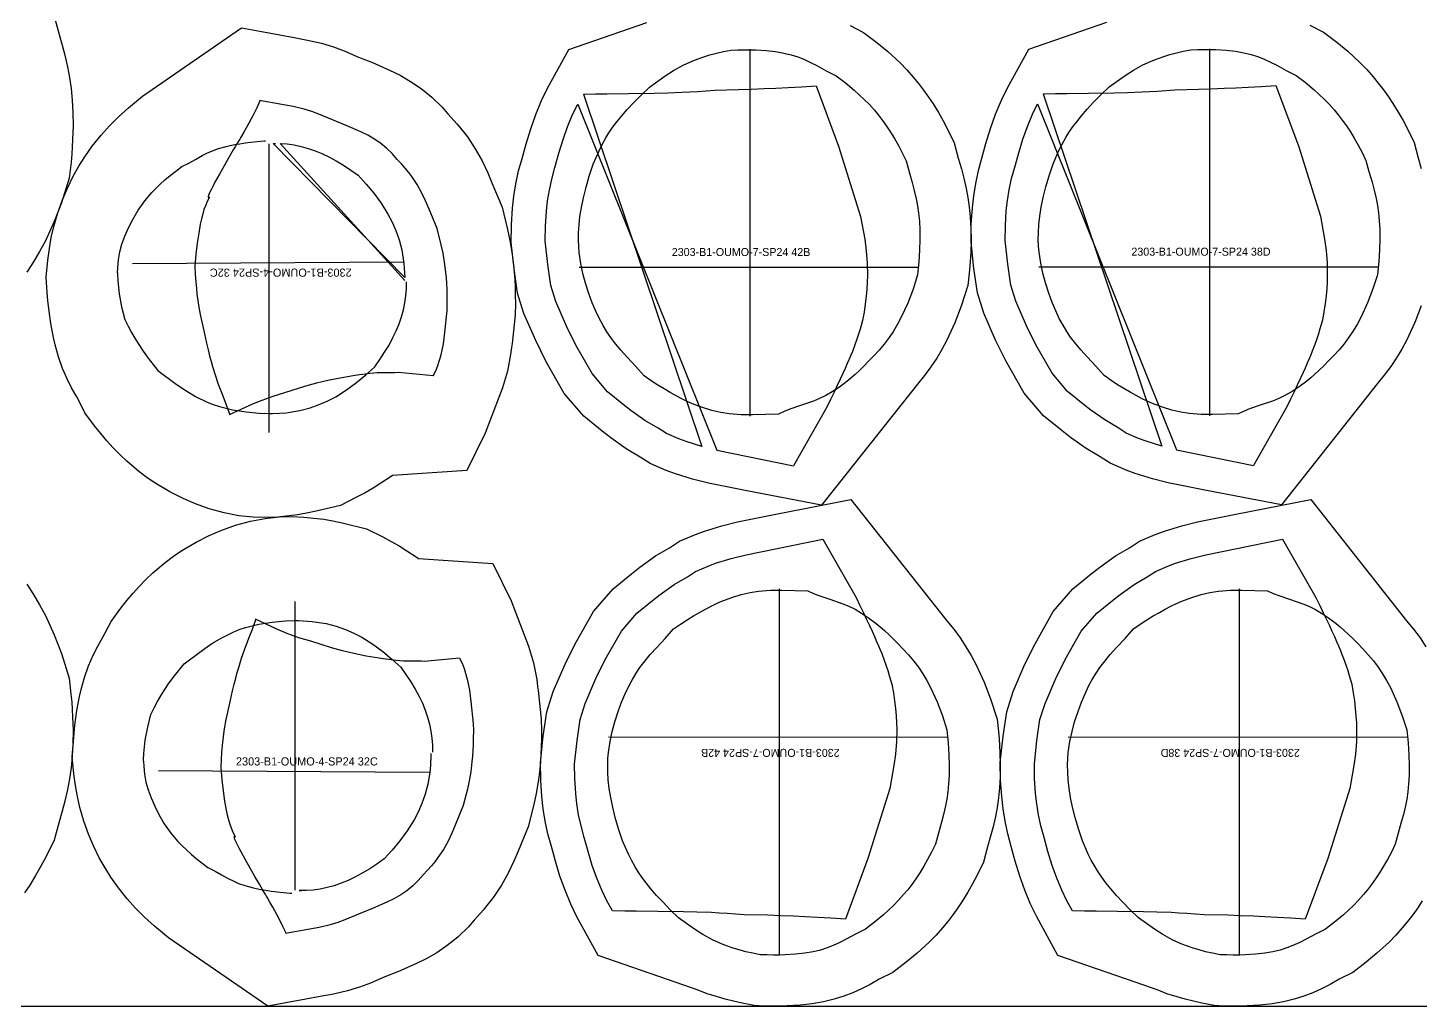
# Model space of a CAD drawing. Header units: centimetres. Extents: x 0 to 378, y 0 to 141.
# Drawn here: x 90.4 to 172.2, y 0 to 57.5 of the extents above; entities that cross this region are included whole.
import ezdxf
from ezdxf.enums import TextEntityAlignment as Align

# ---------------------------------------------------------------- set-up
doc = ezdxf.new("R2010")
doc.units = ezdxf.units.CM

msp = doc.modelspace()

# ---------------------------------------------------------------- linework, layer by layer
at = {"layer": 'T001L001'}
for points in [[(0, 0), (377.680214, 0), (377.680214, 136.999978), (0, 136.999978), (0, 0)], [(90.492579, 60.810139), (90.840559, 60.246259), (91.152979, 59.697619), (91.455239, 59.123579), (91.930219, 58.153299), (92.214699, 57.081419), (92.395039, 56.461659), (92.555059, 55.867299), (92.715079, 55.178959), (92.829379, 54.566819), (92.923359, 53.919119), (92.989399, 53.228239), (93.030039, 52.496719), (93.037659, 51.722019), (93.012259, 50.906679), (92.958919, 50.063399), (92.915739, 49.588419), (92.816679, 48.646079), (92.351859, 47.198279), (91.930219, 46.093379), (91.412059, 44.968159), (91.069159, 44.328079), (90.711019, 43.728639), (90.314779, 43.129199)], [(102.936038, 57.475119), (103.997758, 57.279539), (105.181398, 57.063639), (106.019598, 56.908699), (106.796838, 56.761379), (107.624878, 56.568339), (108.325918, 56.360059), (108.963458, 56.121299), (109.806738, 55.758079), (110.624618, 55.430419), (111.627918, 54.996079), (112.242598, 54.688739), (112.859818, 54.333139), (113.484658, 53.914039), (114.112038, 53.411119), (114.721638, 52.814219), (115.051838, 52.415439), (115.249958, 52.209699), (115.580158, 51.838859), (115.887498, 51.468019), (116.194838, 51.064159), (116.662198, 50.363119), (117.060978, 49.656999), (117.396258, 48.953419), (117.640098, 48.371759), (118.231918, 46.941739), (118.559578, 45.620939), (118.694198, 44.991019), (118.813578, 44.297599), (118.849138, 44.028359), (118.910098, 43.550839), (118.950738, 43.116499), (118.978678, 42.684699), (119.001538, 42.235119), (119.011698, 41.765219), (119.014238, 41.277539), (119.004078, 40.622219), (118.841518, 39.103299), (118.821198, 38.933119), (118.788178, 38.689279), (118.734838, 38.277799), (118.549418, 37.310059), (118.254778, 36.324539), (117.236238, 33.654999), (116.161818, 31.47568), (111.793018, 31.1785), (111.714278, 31.12008), (111.112298, 30.71876), (110.655098, 30.43682), (110.187738, 30.16504), (109.692438, 29.89834), (108.742478, 29.42336), (107.314998, 29.07284), (106.753658, 28.96362), (106.222798, 28.86202), (105.062018, 28.73502), (104.330498, 28.71216), (103.614218, 28.73248), (102.781098, 28.8163), (101.914958, 28.97632), (101.036118, 29.21508), (100.233478, 29.51226), (99.499419, 29.8323), (98.727259, 30.21584), (97.894139, 30.70606), (97.396299, 31.04642), (96.906079, 31.41218), (96.194879, 32.0167), (95.775779, 32.41548), (95.397319, 32.8041), (95.026479, 33.21304), (94.663259, 33.642299), (94.305119, 34.096959), (93.736159, 34.864039), (93.395799, 35.542219), (93.248479, 35.798759), (92.951299, 36.321999), (92.682059, 36.855399), (92.417899, 37.470079), (92.176599, 38.155879), (91.981019, 38.861999), (91.881959, 39.288719), (91.803219, 39.687499), (91.732099, 40.101519), (91.666059, 40.530779), (91.610179, 40.977819), (91.561919, 41.445179), (91.518739, 41.932859), (91.455239, 42.821859), (91.551759, 43.830239), (91.643199, 44.503339), (91.760039, 45.153579), (91.909899, 45.801279), (92.138499, 46.603919), (92.412819, 47.368459), (92.704919, 48.061879), (93.045279, 48.767999), (93.383099, 49.354739), (93.725999, 49.898299), (94.167959, 50.523139), (94.681039, 51.163219), (95.173799, 51.711859), (95.707199, 52.245259), (96.288859, 52.773579), (97.111819, 53.454299), (102.936038, 57.475119)], [(143.545558, 53.004719), (143.860518, 52.499259), (144.139918, 52.006499), (144.411698, 51.490879), (144.787618, 50.723799), (145.028918, 49.819559), (145.209258, 49.194719), (145.354038, 48.651159), (145.498818, 48.041559), (145.595338, 47.513239), (145.676618, 46.954439), (145.735038, 46.349919), (145.770598, 45.704759), (145.775678, 45.013879), (145.755358, 44.274739), (145.704558, 43.489879), (145.663918, 43.055539), (145.587718, 42.334179), (145.201638, 41.132759), (144.825718, 40.142159), (144.360898, 39.133779), (144.068798, 38.585139), (143.758918, 38.066979), (143.416018, 37.551359), (143.040098, 37.045899), (142.628618, 36.550599), (137.002518, 29.4259), (132.501638, 30.3022), (130.350258, 30.7213), (129.420618, 30.95752), (128.409698, 31.27502), (127.871218, 31.47314), (126.933958, 31.877), (126.344678, 32.26054), (125.529338, 32.73806), (124.612398, 33.395919), (124.109478, 33.779459), (123.029978, 34.663379), (121.881898, 36.001959), (120.804938, 37.889179), (120.208038, 39.103299), (119.517158, 40.700959), (119.141238, 41.894759), (118.935498, 43.324779), (118.765318, 44.871639), (118.783098, 45.900339), (118.846598, 46.875699), (118.927878, 47.581819), (119.044718, 48.310799), (119.207278, 49.067719), (119.407938, 49.804319), (119.644158, 50.667919), (119.915938, 51.544219), (120.210578, 52.379879), (120.548398, 53.197759), (120.903998, 53.929279), (122.153678, 56.205119), (126.740918, 57.795159)], [(138.671298, 57.609739), (139.463778, 57.208419), (140.248638, 56.611519), (140.888718, 56.083199), (141.607538, 55.417719), (142.003778, 55.006239), (142.377158, 54.587139), (142.687038, 54.211219), (142.986758, 53.820059), (143.283938, 53.403499), (143.545558, 53.004719)], [(172.211997, 41.153079), (171.836077, 40.162479), (171.371257, 39.151559), (171.079157, 38.605459), (170.769277, 38.087299), (170.426377, 37.571679), (170.050457, 37.063679), (169.638977, 36.570919), (164.012878, 29.44622), (159.511998, 30.32252), (157.360618, 30.74162), (156.430978, 30.97784), (155.420058, 31.29534), (154.881578, 31.49346), (153.944318, 31.89478), (153.355038, 32.28086), (152.539698, 32.75584), (151.622758, 33.413699), (151.119838, 33.797239), (150.040338, 34.683699), (148.892258, 36.022279), (147.815298, 37.909499), (147.218398, 39.121079), (146.527518, 40.721279), (146.151598, 41.915079), (145.945858, 43.345099), (145.775678, 44.889419), (145.793458, 45.920659), (145.856958, 46.896019), (145.938238, 47.602139), (146.055078, 48.331119), (146.217638, 49.088039), (146.418298, 49.824639), (146.654518, 50.688239), (146.926298, 51.564539), (147.220938, 52.400199), (147.558758, 53.218079), (147.914358, 53.949599), (149.164038, 56.222899), (153.751278, 57.815479)], [(165.681658, 57.630059), (166.474137, 57.228739), (167.258997, 56.631839), (167.899077, 56.103519), (168.617897, 55.435499), (169.014137, 55.026559), (169.387517, 54.604919), (169.697397, 54.231539), (169.997117, 53.840379), (170.294297, 53.423819), (170.555917, 53.025039)], [(124.112018, 50.619659), (124.330458, 51.008279), (124.513338, 51.302919), (124.726698, 51.612799), (124.973078, 51.945539), (125.260098, 52.298599), (125.587758, 52.677059), (125.963678, 53.080919), (126.395478, 53.517799), (126.883158, 53.990239), (127.812798, 54.660799), (128.310638, 54.978299), (128.864358, 55.280559), (129.435858, 55.539639), (129.750818, 55.659019), (130.086098, 55.775859), (130.441698, 55.885079), (130.825238, 55.984139), (131.234178, 56.078119), (131.671058, 56.164479), (132.072378, 56.179719), (132.448298, 56.187339), (132.803898, 56.187339), (133.139178, 56.179719), (133.753858, 56.141619), (134.297418, 56.078119), (134.780018, 55.994299), (135.211818, 55.887619), (135.600438, 55.765699), (135.953498, 55.631079), (136.349738, 55.448199), (136.723118, 55.255159), (137.274298, 54.955439), (137.863578, 54.655719), (138.386818, 54.259479), (138.915138, 53.822599), (139.506958, 53.273959), (139.804138, 52.966619), (140.098778, 52.636419), (140.337538, 52.346859), (140.573758, 52.036979), (140.809978, 51.704239), (141.046198, 51.348639)], [(132.796278, 34.660839), (132.796278, 56.217819)], [(151.122378, 50.637439), (151.340818, 51.028599), (151.523698, 51.323239), (151.737058, 51.633119), (151.983438, 51.963319), (152.270458, 52.316379), (152.598118, 52.694839), (152.974038, 53.101239), (153.405838, 53.538119), (153.893518, 54.008019), (154.823158, 54.681119), (155.320998, 54.998619), (155.874718, 55.300879), (156.446218, 55.557419), (156.761178, 55.679339), (157.096458, 55.793639), (157.452058, 55.902859), (157.835598, 56.004459), (158.244538, 56.098439), (158.681418, 56.184799), (159.082738, 56.200039), (159.458658, 56.207659), (159.814258, 56.205119), (160.149538, 56.197499), (160.764218, 56.159399), (161.307778, 56.098439), (161.790378, 56.012079), (162.222178, 55.907939), (162.610798, 55.786019), (162.963858, 55.648859), (163.360098, 55.468519), (163.733478, 55.275479), (164.284658, 54.973219), (164.873938, 54.676039), (165.397178, 54.277259), (165.925498, 53.842919), (166.517317, 53.294279), (166.814497, 52.986939), (167.109137, 52.654199), (167.347897, 52.364639), (167.584117, 52.054759), (167.820337, 51.724559), (168.056557, 51.368959)], [(159.806638, 34.681159), (159.806638, 56.238139)], [(123.007118, 53.578759), (123.718318, 53.593999), (124.388878, 53.604159), (125.656338, 53.616859), (127.167638, 53.637179), (127.960118, 53.657499), (128.805938, 53.693059), (129.255518, 53.715919), (129.725418, 53.743859), (130.220718, 53.776879), (130.738878, 53.814979), (132.128258, 53.847999), (132.857238, 53.873399), (133.634478, 53.906419), (134.310118, 53.936899), (135.036558, 53.974999), (135.823958, 54.018179), (136.674858, 54.066439)], [(136.674858, 54.066439), (137.995658, 50.520599), (139.293598, 46.390559), (139.532358, 45.051979), (139.621258, 44.373799), (139.677138, 43.647359), (139.689838, 42.923459), (139.679678, 42.537379), (139.656818, 42.130979), (139.618718, 41.704259), (139.562838, 41.252139), (139.494258, 40.779699), (139.405358, 40.279319), (139.258038, 39.768779), (139.169138, 39.471599), (139.077698, 39.184579), (138.960858, 38.854379), (138.810998, 38.470839), (138.724638, 38.252399), (138.623038, 38.013639), (138.511278, 37.754559), (138.386818, 37.470079), (138.247118, 37.162739), (138.094718, 36.829999), (137.921998, 36.464239), (137.736578, 36.070539), (137.528298, 35.646359), (137.304778, 35.184079), (135.348978, 31.74746)], [(150.017478, 53.599079), (150.728678, 53.614319), (151.399238, 53.624479), (152.666698, 53.634639), (154.177998, 53.657499), (154.970478, 53.677819), (155.816298, 53.713379), (156.265878, 53.736239), (156.735778, 53.764179), (157.231078, 53.797199), (157.749238, 53.835299), (159.138618, 53.868319), (159.867598, 53.893719), (160.644838, 53.924199), (161.320478, 53.957219), (162.046918, 53.992779), (162.834318, 54.035959), (163.685218, 54.086759)], [(163.685218, 54.086759), (165.006018, 50.540919), (166.303958, 46.410879), (166.542717, 45.069759), (166.631617, 44.391579), (166.687497, 43.667679), (166.700197, 42.943779), (166.690037, 42.555159), (166.667177, 42.151299), (166.629077, 41.722039), (166.573197, 41.272459), (166.504617, 40.800019), (166.415718, 40.299639), (166.268398, 39.786559), (166.179498, 39.491919), (166.088058, 39.204899), (165.971218, 38.874699), (165.821358, 38.488619), (165.734998, 38.270179), (165.633398, 38.033959), (165.521638, 37.772339), (165.397178, 37.490399), (165.257478, 37.183059), (165.105078, 36.847779), (164.932358, 36.484559), (164.746938, 36.090859), (164.538658, 35.664139), (164.315138, 35.204399), (162.359338, 31.76524)], [(104.012998, 53.185059), (103.832658, 52.783739), (103.614218, 52.349399), (103.238298, 51.655979), (103.068118, 51.353719), (102.925878, 51.109879), (102.867458, 51.013359), (102.821738, 50.937159), (102.753158, 50.822859), (102.656638, 50.660299), (102.557578, 50.492659), (102.443278, 50.299619), (102.186738, 49.860199), (101.627938, 48.882299), (101.371398, 48.412399), (101.257098, 48.196499), (101.158038, 48.000919), (101.076758, 47.830739), (101.013258, 47.685959), (100.975158, 47.576739), (100.962458, 47.510699), (101.043738, 47.533559), (100.906578, 47.264319), (100.807518, 47.025559), (100.726238, 46.794419), (100.650038, 46.540419), (100.578918, 46.258479), (100.510338, 45.951139), (100.416358, 45.422819), (100.329998, 44.830999), (100.256338, 44.173139), (100.195378, 43.449239), (100.215698, 42.979339), (100.243638, 42.550079), (100.276658, 42.158919), (100.314758, 41.803319), (100.355398, 41.478199), (100.401118, 41.178479), (100.502718, 40.639999), (100.637338, 40.032939), (100.759258, 39.507159), (100.873558, 38.943279), (100.964998, 38.559739), (101.053898, 38.206679), (101.142798, 37.879019), (101.229158, 37.574219), (101.401878, 37.028119), (101.566978, 36.542979), (101.826058, 35.857179), (102.031798, 35.321239), (102.240078, 34.747199)], [(104.012998, 53.185059), (103.832658, 52.783739), (103.614218, 52.349399), (103.238298, 51.655979), (103.068118, 51.353719), (102.925878, 51.109879), (102.867458, 51.013359), (102.821738, 50.937159), (102.753158, 50.822859), (102.656638, 50.660299), (102.557578, 50.492659), (102.443278, 50.299619), (102.186738, 49.860199), (101.627938, 48.882299), (101.371398, 48.412399), (101.257098, 48.196499), (101.158038, 48.000919), (101.076758, 47.830739), (101.013258, 47.685959), (100.975158, 47.576739), (100.962458, 47.510699), (101.043738, 47.533559), (100.906578, 47.264319), (100.807518, 47.025559), (100.726238, 46.794419), (100.650038, 46.540419), (100.578918, 46.258479), (100.510338, 45.951139), (100.416358, 45.422819), (100.329998, 44.830999), (100.256338, 44.173139), (100.195378, 43.449239), (100.215698, 42.979339), (100.243638, 42.550079), (100.276658, 42.158919), (100.314758, 41.803319), (100.355398, 41.478199), (100.401118, 41.178479), (100.502718, 40.639999), (100.637338, 40.032939), (100.759258, 39.507159), (100.873558, 38.943279), (100.964998, 38.559739), (101.053898, 38.206679), (101.142798, 37.879019), (101.229158, 37.574219), (101.401878, 37.028119), (101.566978, 36.542979), (101.826058, 35.857179), (102.031798, 35.321239), (102.240078, 34.747199)], [(107.472478, 52.407819), (107.055918, 52.565299), (106.603798, 52.697379), (105.966258, 52.847239), (105.295698, 52.974239), (103.985058, 53.200299)], [(107.472478, 52.407819), (107.055918, 52.565299), (106.603798, 52.697379), (105.966258, 52.847239), (105.295698, 52.974239), (103.985058, 53.200299)], [(123.007118, 53.578759), (129.966718, 32.88284), (129.054858, 33.16986), (128.610358, 33.332419), (127.881378, 33.644839), (127.398778, 33.962339), (126.618998, 34.416999), (125.801118, 35.003739), (125.351538, 35.346639), (124.434598, 36.098479), (123.522738, 37.160199), (122.572778, 38.826439), (122.024138, 39.941499), (121.394218, 41.401999), (121.097038, 42.341799), (120.919238, 43.578779), (120.766838, 44.960539), (120.782078, 45.816519), (120.837958, 46.697899), (120.909078, 47.310039), (121.010678, 47.939959), (121.150378, 48.595279), (121.335798, 49.278539), (121.564398, 50.109119), (121.813318, 50.914299), (122.080018, 51.663599), (122.374658, 52.379879), (122.674378, 52.997099), (130.843018, 32.65932)], [(150.017478, 53.599079), (156.977078, 32.90316), (156.065218, 33.19018), (155.620718, 33.352739), (154.891738, 33.665159), (154.409138, 33.982659), (153.629358, 34.437319), (152.811478, 35.024059), (152.361898, 35.366959), (151.444958, 36.118799), (150.533098, 37.180519), (149.583138, 38.846759), (149.034498, 39.961819), (148.404578, 41.419779), (148.107398, 42.362119), (147.929598, 43.599099), (147.777198, 44.980859), (147.792438, 45.836839), (147.848318, 46.718219), (147.919438, 47.327819), (148.021038, 47.960279), (148.160738, 48.615599), (148.346158, 49.298859), (148.574758, 50.129439), (148.823678, 50.934619), (149.090378, 51.683919), (149.385018, 52.397659), (149.684738, 53.017419), (157.853378, 32.67964)], [(114.195858, 37.025579), (114.345718, 37.327839), (114.470178, 37.632639), (114.658138, 38.265099), (114.785138, 38.912799), (114.868958, 39.570659), (115.006118, 40.866059), (115.013738, 41.300399), (115.011198, 41.709339), (115.003578, 42.095419), (114.985798, 42.456099), (114.962938, 42.793919), (114.932458, 43.113959), (114.858798, 43.700699), (114.767358, 44.231559), (114.660678, 44.721779), (114.421918, 45.686979), (113.946938, 46.832519), (113.743738, 47.317659), (113.507518, 47.810419), (113.250978, 48.267619), (112.936018, 48.740059), (112.750598, 48.983899), (112.544858, 49.232819), (112.318798, 49.486819), (112.067338, 49.748439), (111.775238, 50.101499), (111.455198, 50.413919), (111.112298, 50.688239), (110.743998, 50.934619), (110.347758, 51.163219), (109.938818, 51.368959), (109.085378, 51.737259), (108.272578, 52.064919), (107.472478, 52.407819)], [(114.195858, 37.025579), (114.345718, 37.327839), (114.470178, 37.632639), (114.658138, 38.265099), (114.785138, 38.912799), (114.868958, 39.570659), (115.006118, 40.866059), (115.013738, 41.300399), (115.011198, 41.709339), (115.003578, 42.095419), (114.985798, 42.456099), (114.962938, 42.793919), (114.932458, 43.113959), (114.858798, 43.700699), (114.767358, 44.231559), (114.660678, 44.721779), (114.421918, 45.686979), (113.946938, 46.832519), (113.743738, 47.317659), (113.507518, 47.810419), (113.250978, 48.267619), (112.936018, 48.740059), (112.750598, 48.983899), (112.544858, 49.232819), (112.318798, 49.486819), (112.067338, 49.748439), (111.775238, 50.101499), (111.455198, 50.413919), (111.112298, 50.688239), (110.743998, 50.934619), (110.347758, 51.163219), (109.938818, 51.368959), (109.085378, 51.737259), (108.272578, 52.064919), (107.472478, 52.407819)], [(170.555917, 53.025039), (170.870877, 52.517039), (171.150277, 52.026819), (171.422057, 51.511199), (171.797977, 50.744119), (172.039277, 49.839879), (172.219617, 49.215039)], [(95.646239, 43.083479), (95.656399, 43.398439), (95.702119, 43.850559), (95.785939, 44.307759), (95.910399, 44.770039), (96.083119, 45.237399), (96.296479, 45.725079), (96.542859, 46.220379), (96.862899, 46.761399), (97.048319, 47.035719), (97.254059, 47.312579), (97.665539, 47.795179), (97.901759, 48.041559), (98.155759, 48.293019), (98.435159, 48.544479), (98.737419, 48.801019), (99.065079, 49.060099), (99.420679, 49.321719), (99.842319, 49.532539), (100.218238, 49.748439), (100.619558, 49.979579), (100.898958, 50.121819), (101.216458, 50.256439), (101.584758, 50.385979), (102.019098, 50.507899), (102.265478, 50.563779), (102.532178, 50.617119), (102.824278, 50.667919), (103.139238, 50.713639), (103.482138, 50.756819), (103.855518, 50.797459), (104.256838, 50.830479), (104.345738, 50.838099)], [(141.046198, 51.348639), (141.277338, 50.970179), (141.508478, 50.566319), (141.737078, 50.131979), (141.963138, 49.669699), (142.135858, 49.016919), (142.318738, 48.384459), (142.445738, 47.919639), (142.560038, 47.424339), (142.636238, 47.025559), (142.697198, 46.596299), (142.742918, 46.126399), (142.770858, 45.610779), (142.775938, 45.041819), (142.758158, 44.416979), (142.712438, 43.723559), (142.679418, 43.347639), (142.638778, 42.956479), (142.372078, 42.125899), (142.059658, 41.305479), (141.673578, 40.469819), (141.455138, 40.063419), (141.218918, 39.664639), (140.959838, 39.276019), (140.680438, 38.900099), (140.380718, 38.539419), (140.053058, 38.191439), (139.763498, 37.886639), (139.486638, 37.604699), (139.222478, 37.348159), (138.965938, 37.111939), (138.722098, 36.898579), (138.488418, 36.702999), (138.043918, 36.365179), (137.629898, 36.090859), (137.243818, 35.869879), (136.878058, 35.692079), (136.527538, 35.547299), (135.755378, 35.280599), (135.125458, 35.067239), (134.800338, 34.940239), (134.462518, 34.785299)], [(168.056557, 51.368959), (168.287697, 50.990499), (168.518837, 50.584099), (168.747437, 50.152299), (168.973497, 49.690019), (169.146217, 49.037239), (169.329097, 48.404779), (169.456097, 47.939959), (169.570397, 47.444659), (169.646597, 47.045879), (169.707557, 46.614079), (169.753277, 46.144179), (169.781217, 45.631099), (169.786297, 45.062139), (169.768517, 44.434759), (169.722797, 43.741339), (169.689777, 43.367959), (169.649137, 42.974259), (169.382437, 42.146219), (169.070017, 41.325799), (168.683937, 40.490139), (168.465497, 40.083739), (168.229277, 39.684959), (167.970197, 39.296339), (167.690797, 38.920419), (167.391077, 38.557199), (167.063417, 38.211759), (166.773857, 37.904419), (166.496997, 37.625019), (166.232838, 37.368479), (165.976298, 37.132259), (165.732458, 36.916359), (165.498778, 36.723319), (165.054278, 36.385499), (164.640258, 36.111179), (164.254178, 35.890199), (163.888418, 35.712399), (163.537898, 35.567619), (162.765738, 35.300919), (162.135818, 35.087559), (161.810698, 34.958019), (161.472878, 34.805619)], [(104.543858, 50.655219), (104.543858, 33.698179)], [(104.543858, 50.655219), (104.543858, 33.698179)], [(104.780078, 50.680619), (104.927398, 50.680619)], [(112.516918, 42.623739), (105.199178, 50.680619), (105.613198, 50.652679), (106.022138, 50.594259), (106.428538, 50.510439), (106.842558, 50.393599), (107.251498, 50.253899), (107.655358, 50.086259), (108.056678, 49.895759), (108.493558, 49.664619), (108.922818, 49.405539), (109.352078, 49.123599), (109.776258, 48.821339), (110.243618, 48.300639), (110.698278, 47.757079), (111.132618, 47.172879), (111.531398, 46.532799), (111.772698, 46.067979), (111.993678, 45.567599), (112.184178, 45.024039), (112.349278, 44.432219), (112.471198, 43.624499), (112.519458, 42.816779), (104.780078, 50.680619)], [(134.462518, 34.785299), (132.951218, 34.739579), (132.278118, 34.742119), (131.571998, 34.797999), (131.081778, 34.876739), (130.561078, 34.998659), (130.009898, 35.168839), (129.420618, 35.394899), (129.110738, 35.532059), (128.788158, 35.686999), (128.455418, 35.857179), (128.109978, 36.050219), (127.749298, 36.261039), (127.375918, 36.492179), (126.989838, 36.746179), (126.585978, 37.023039), (126.093218, 37.581839), (125.597918, 38.110159), (125.216918, 38.531799), (124.838458, 38.988999), (124.612398, 39.291259), (124.388878, 39.623999), (124.170438, 39.987219), (123.951998, 40.388539), (123.741178, 40.835579), (123.532898, 41.328339), (123.329698, 41.876979), (123.131578, 42.484039), (122.984258, 43.045379), (122.857258, 43.634659), (122.760738, 44.284899), (122.732798, 44.635419), (122.717558, 45.001179), (122.722638, 45.435519), (122.753118, 45.897799), (122.808998, 46.393099), (122.892818, 46.923959), (123.012198, 47.495459), (123.164598, 48.107599), (123.355098, 48.765459), (123.588778, 49.474119), (123.931678, 50.248819), (124.112018, 50.619659)], [(161.472878, 34.805619), (159.961578, 34.759899), (159.288478, 34.762439), (158.582358, 34.818319), (158.092138, 34.897059), (157.571438, 35.016439), (157.020258, 35.186619), (156.430978, 35.415219), (156.121098, 35.549839), (155.798518, 35.704779), (155.465778, 35.877499), (155.120338, 36.067999), (154.759658, 36.278819), (154.386278, 36.512499), (154.000198, 36.766499), (153.596338, 37.043359), (153.103578, 37.602159), (152.608278, 38.130479), (152.227278, 38.549579), (151.848818, 39.006779), (151.622758, 39.311579), (151.399238, 39.641779), (151.180798, 40.007539), (150.962358, 40.408859), (150.751538, 40.853359), (150.543258, 41.348659), (150.340058, 41.894759), (150.141938, 42.501819), (149.994618, 43.065699), (149.867618, 43.652439), (149.771098, 44.305219), (149.743158, 44.653199), (149.727918, 45.021499), (149.732998, 45.455839), (149.763478, 45.918119), (149.819358, 46.413419), (149.903178, 46.944279), (150.022558, 47.515779), (150.174958, 48.127919), (150.365458, 48.785779), (150.599138, 49.494439), (150.942038, 50.269139), (151.122378, 50.637439)], [(96.522539, 43.621959), (112.425478, 43.723559)], [(96.522539, 43.621959), (112.425478, 43.723559)], [(142.697198, 43.403519), (122.758198, 43.393359)], [(169.707557, 43.421299), (149.768558, 43.413679)], [(95.646239, 43.083479), (95.643699, 43.009819), (95.656399, 42.621199), (95.740219, 41.856659), (95.887539, 41.092119), (96.075499, 40.332659), (96.268539, 39.946579), (96.461579, 39.583359), (96.657159, 39.245539), (96.855279, 38.928039), (97.152459, 38.480999), (97.452179, 38.069519), (98.023679, 37.353239), (99.098099, 36.550599), (99.654359, 36.172139), (100.236018, 35.824159), (100.906578, 35.491419), (101.259638, 35.349179), (101.627938, 35.222179), (102.410258, 35.039299), (103.197658, 34.907219), (103.969818, 34.831019), (104.554018, 34.818319)], [(104.554018, 34.818319), (104.747058, 34.815779), (105.554778, 34.864039), (106.362498, 34.985959), (106.954318, 35.151059), (107.497878, 35.341559), (107.998258, 35.559999), (108.463078, 35.803839), (109.103158, 36.202619), (109.687358, 36.636959), (110.230918, 37.091619), (110.751618, 37.558979), (111.053878, 37.983159), (111.335818, 38.412419), (111.594898, 38.841679), (111.826038, 39.278559), (112.016538, 39.679879), (112.184178, 40.083739), (112.323878, 40.492679), (112.438178, 40.906699), (112.524538, 41.313099), (112.582958, 41.722039), (112.610898, 42.136059), (112.610898, 42.268139), (112.610898, 42.555159)], [(114.195858, 37.025579), (112.128298, 37.223699), (111.940338, 37.213539), (111.775238, 37.208459), (111.485678, 37.210999), (111.378998, 37.210999), (111.079278, 37.210999), (110.906558, 37.205919), (110.703358, 37.190679), (110.469678, 37.167819), (110.192818, 37.134799), (109.867698, 37.086539), (109.486698, 37.023039), (108.727238, 36.903659), (107.993178, 36.753799), (107.335318, 36.596319), (106.692698, 36.421059), (105.463338, 36.040059), (104.762298, 35.826699), (104.117138, 35.590479), (103.616758, 35.387279), (103.139238, 35.176459), (102.209598, 34.737039)], [(114.195858, 37.025579), (112.128298, 37.223699), (111.940338, 37.213539), (111.775238, 37.208459), (111.485678, 37.210999), (111.378998, 37.210999), (111.079278, 37.210999), (110.906558, 37.205919), (110.703358, 37.190679), (110.469678, 37.167819), (110.192818, 37.134799), (109.867698, 37.086539), (109.486698, 37.023039), (108.727238, 36.903659), (107.993178, 36.753799), (107.335318, 36.596319), (106.692698, 36.421059), (105.463338, 36.040059), (104.762298, 35.826699), (104.117138, 35.590479), (103.616758, 35.387279), (103.139238, 35.176459), (102.209598, 34.737039)], [(130.843018, 32.65932), (135.348978, 31.74746)], [(157.853378, 32.67964), (162.359338, 31.76524)], [(145.267678, 6.17982), (145.003518, 5.78358), (144.706338, 5.36702), (144.406618, 4.97332), (144.096738, 4.59994), (143.723358, 4.1783), (143.327118, 3.76936), (142.610838, 3.10388), (141.968218, 2.57556), (141.183358, 1.97866), (140.390878, 1.57734), (139.849858, 1.28016), (139.382498, 1.03886), (138.838938, 0.78994), (138.310618, 0.58674), (137.739118, 0.4064), (137.116818, 0.25654), (136.448798, 0.13716), (135.735058, 0.05588), (134.985758, 0.01016), (134.564118, 0), (134.142478, 0), (133.705598, 0.00762), (133.324598, 0.02286), (133.042658, 0.03302), (132.328918, 0.17272), (131.823458, 0.28956), (131.340858, 0.41656), (130.881118, 0.55626), (130.271518, 0.7239), (129.750818, 0.93472), (128.460498, 1.39192), (123.873258, 2.98196), (122.623578, 5.25526), (122.267978, 5.98932), (121.930158, 6.8072), (121.635518, 7.64032), (121.363738, 8.51662), (121.127518, 9.38022), (120.926858, 10.11682), (120.764298, 10.87628), (120.647458, 11.60272), (120.566178, 12.31138), (120.502678, 13.28674), (120.484898, 14.31544), (120.655078, 15.85976), (120.860818, 17.28978), (121.236738, 18.48358), (121.930158, 20.08378), (122.524518, 21.29536), (123.601478, 23.18258), (124.749558, 24.5237), (125.829058, 25.40762), (126.331978, 25.79116), (127.248918, 26.44902), (128.064258, 26.924), (128.653538, 27.31008), (129.590798, 27.7114), (130.129278, 27.90952), (131.140198, 28.22702), (132.069838, 28.46324), (134.221218, 28.88488), (138.722098, 29.76118), (144.348198, 22.63648), (144.759678, 22.14118), (145.135598, 21.63318), (145.478498, 21.1201), (145.788378, 20.5994), (146.080478, 20.0533), (146.545298, 19.04238), (146.923758, 18.05432), (147.307298, 16.8529), (147.383498, 16.129), (147.424138, 15.6972), (147.474938, 14.91234), (147.495258, 14.17066), (147.490178, 13.47978), (147.454618, 12.83462), (147.396198, 12.23264), (147.314918, 11.6713), (147.218398, 11.14552), (147.076158, 10.53338), (146.928838, 9.99236), (146.748498, 9.36752), (146.507198, 8.46328), (146.131278, 7.6962), (145.859498, 7.17804), (145.580098, 6.68782), (145.267678, 6.17982)], [(172.275497, 6.17982), (172.013877, 5.78358), (171.716697, 5.36702), (171.414437, 4.97332), (171.107097, 4.59994), (170.733717, 4.1783), (170.337477, 3.76936), (169.618657, 3.10388), (168.978577, 2.57556), (168.193717, 1.97866), (167.401237, 1.57734), (166.860217, 1.28016), (166.392858, 1.03886), (165.846758, 0.78994), (165.320978, 0.58674), (164.746938, 0.4064), (164.127178, 0.25654), (163.459158, 0.13716), (162.745418, 0.05588), (161.996118, 0.01016), (161.574478, 0), (161.152838, 0), (160.715958, 0.00762), (160.334958, 0.02286), (160.053018, 0.03302), (159.339278, 0.17272), (158.833818, 0.28956), (158.351218, 0.41656), (157.888938, 0.55626), (157.281878, 0.7239), (156.758638, 0.93472), (155.470858, 1.39192), (150.883618, 2.98196), (149.633938, 5.25526), (149.278338, 5.98932), (148.940518, 6.8072), (148.643338, 7.64032), (148.374098, 8.51662), (148.137878, 9.38022), (147.937218, 10.11682), (147.774658, 10.87628), (147.655278, 11.60272), (147.576538, 12.31138), (147.513038, 13.28674), (147.492718, 14.31544), (147.665438, 15.85976), (147.871178, 17.28978), (148.247098, 18.48358), (148.937978, 20.08378), (149.534878, 21.29536), (150.609298, 23.18258), (151.759918, 24.5237), (152.839418, 25.40762), (153.339798, 25.79116), (154.259278, 26.44902), (155.074618, 26.924), (155.663898, 27.31008), (156.601158, 27.7114), (157.139638, 27.90952), (158.150558, 28.22702), (159.080198, 28.46324), (161.231578, 28.88488), (165.729918, 29.76118), (171.356017, 22.63648), (171.770037, 22.14118), (172.145957, 21.63318), (172.488857, 21.1201)], [(104.467658, 0), (98.643439, 4.01828), (97.823019, 4.699), (97.241359, 5.22732), (96.705419, 5.76326), (96.212659, 6.30936), (95.699579, 6.94944), (95.257619, 7.57682), (94.917259, 8.11784), (94.579439, 8.70712), (94.239079, 9.41324), (93.944439, 10.10666), (93.672659, 10.8712), (93.441519, 11.6713), (93.294199, 12.32154), (93.177359, 12.97178), (93.085919, 13.64234), (92.989399, 14.65326), (93.052899, 15.54226), (93.096079, 16.02994), (93.144339, 16.49476), (93.200219, 16.9418), (93.263719, 17.37106), (93.334839, 17.78508), (93.416119, 18.1864), (93.512639, 18.61058), (93.708219, 19.3167), (93.949519, 20.0025), (94.213679, 20.61972), (94.482919, 21.15312), (94.782639, 21.67636), (94.929959, 21.93036), (95.270319, 22.60854), (95.836739, 23.37562), (96.197419, 23.83028), (96.560639, 24.26208), (96.931479, 24.67102), (97.309939, 25.05964), (97.726499, 25.45588), (98.437699, 26.0604), (98.930459, 26.4287), (99.428299, 26.76652), (100.261418, 27.25674), (101.031038, 27.64282), (101.767638, 27.96032), (102.570278, 28.2575), (103.449118, 28.4988), (104.315258, 28.65628), (105.148378, 28.7401), (105.864658, 28.76042), (106.596178, 28.73756), (107.756958, 28.61056), (108.287818, 28.50896), (108.849158, 28.40228), (110.274098, 28.04922), (111.226598, 27.57424), (111.719358, 27.30754), (112.189258, 27.0383), (112.646458, 26.75636), (113.245898, 26.3525), (113.327178, 26.29662), (117.693438, 25.9969), (118.767858, 23.81758), (119.786398, 21.14804), (120.081038, 20.16506), (120.268998, 19.19732), (120.322338, 18.7833), (120.352818, 18.53946), (120.375678, 18.37182), (120.535698, 16.8529), (120.548398, 16.19758), (120.545858, 15.70736), (120.533158, 15.23746), (120.512838, 14.78788), (120.482358, 14.35862), (120.444258, 13.92428), (120.383298, 13.44422), (120.347738, 13.17752), (120.228358, 12.4841), (120.093738, 11.85164), (119.766078, 10.53084), (119.174258, 9.10336), (118.927878, 8.51916), (118.592598, 7.81812), (118.196358, 7.10946), (117.728998, 6.41096), (117.421658, 6.0071), (117.114318, 5.63372), (116.784118, 5.26542), (116.585998, 5.05968), (116.255798, 4.65836), (115.643658, 4.06146), (115.016278, 3.55854), (114.393978, 3.13944), (113.774218, 2.78384), (113.162078, 2.47904), (112.158778, 2.04216), (111.340898, 1.7145), (110.497618, 1.35382), (109.857538, 1.11252), (109.156498, 0.90678), (108.330998, 0.71374), (107.553758, 0.56388), (106.715558, 0.41148), (105.531918, 0.19304), (104.467658, 0)], [(132.562598, 26.52522), (137.068558, 27.43962)], [(137.068558, 27.43962), (139.024358, 24.003), (139.247878, 23.54072), (139.456158, 23.114), (139.644118, 22.7203), (139.814298, 22.35708), (139.966698, 22.02434), (140.106398, 21.71446), (140.230858, 21.43252), (140.342618, 21.17344), (140.444218, 20.93468), (140.533118, 20.71624), (140.680438, 20.33016), (140.797278, 20.0025), (140.888718, 19.71294), (140.977618, 19.4183), (141.124938, 18.90776), (141.213838, 18.40738), (141.282418, 17.9324), (141.338298, 17.48282), (141.376398, 17.0561), (141.399258, 16.6497), (141.411958, 16.26362), (141.399258, 15.53972), (141.340838, 14.81328), (141.251938, 14.1351), (141.013178, 12.79652), (139.715238, 8.66648), (138.394438, 5.1181)], [(159.572958, 26.52522), (164.078918, 27.43962)], [(164.078918, 27.43962), (166.034718, 24.003), (166.258238, 23.54072), (166.463977, 23.114), (166.651937, 22.7203), (166.822117, 22.35708), (166.977057, 22.02434), (167.116757, 21.71446), (167.241217, 21.43252), (167.352977, 21.17344), (167.452037, 20.93468), (167.540937, 20.71624), (167.690797, 20.33016), (167.807637, 20.0025), (167.899077, 19.71294), (167.987977, 19.4183), (168.135297, 18.90776), (168.224197, 18.40738), (168.292777, 17.9324), (168.346117, 17.48282), (168.386757, 17.0561), (168.409617, 16.6497), (168.419777, 16.26362), (168.407077, 15.53972), (168.351197, 14.81328), (168.262297, 14.1351), (168.023537, 12.79652), (166.723057, 8.66648), (165.404798, 5.1181)], [(124.726698, 5.60578), (124.393958, 6.18998), (124.094238, 6.8072), (123.799598, 7.52348), (123.532898, 8.27024), (123.283978, 9.07796), (123.057918, 9.906), (122.872498, 10.58926), (122.730258, 11.24458), (122.628658, 11.87704), (122.557538, 12.48918), (122.501658, 13.36802), (122.486418, 14.224), (122.638818, 15.6083), (122.816618, 16.84528), (123.113798, 17.78508), (123.746258, 19.24558), (124.292358, 20.3581), (125.242318, 22.02688), (126.154178, 23.08606), (127.071118, 23.8379), (127.520698, 24.18334), (128.338578, 24.76754), (129.118358, 25.22474), (129.600958, 25.54224), (130.329938, 25.85466), (130.774438, 26.01722), (131.686298, 26.30424), (132.562598, 26.52522)], [(151.737058, 5.60578), (151.404318, 6.18998), (151.104598, 6.8072), (150.807418, 7.52348), (150.543258, 8.27024), (150.294338, 9.07796), (150.065738, 9.906), (149.880318, 10.58926), (149.740618, 11.24458), (149.639018, 11.87704), (149.567898, 12.48918), (149.512018, 13.36802), (149.496778, 14.224), (149.649178, 15.6083), (149.826978, 16.84528), (150.124158, 17.78508), (150.754078, 19.24558), (151.302718, 20.3581), (152.252678, 22.02688), (153.164538, 23.08606), (154.081478, 23.8379), (154.531058, 24.18334), (155.348938, 24.76754), (156.128718, 25.22474), (156.611318, 25.54224), (157.340298, 25.85466), (157.784798, 26.01722), (158.696658, 26.30424), (159.572958, 26.52522)], [(90.312239, 24.78532), (90.711019, 24.18588), (91.066619, 23.5839), (91.409519, 22.94382), (91.930219, 21.8186), (92.349319, 20.71624), (92.814139, 19.26844), (92.913199, 18.32356), (92.956379, 17.85112), (93.012259, 17.0053), (93.035119, 16.18996), (93.027499, 15.4178), (92.989399, 14.68628), (92.920819, 13.99286), (92.829379, 13.3477), (92.715079, 12.73556), (92.552519, 12.04468), (92.392499, 11.45286), (92.214699, 10.8331), (91.927679, 9.75868), (91.455239, 8.79094), (91.152979, 8.2169), (90.838019, 7.66826), (90.490039, 7.10184)], [(106.078018, 6.8199), (106.078018, 23.7744)], [(106.078018, 6.8199), (106.078018, 23.7744)], [(125.831598, 8.56742), (125.651258, 8.93826), (125.308358, 9.71296), (125.077218, 10.41908), (124.884178, 11.07948), (124.731778, 11.69162), (124.614938, 12.26058), (124.528578, 12.79144), (124.472698, 13.28928), (124.442218, 13.75156), (124.439678, 14.1859), (124.452378, 14.55166), (124.482858, 14.89964), (124.576838, 15.55242), (124.703838, 16.13916), (124.851158, 16.70304), (125.049278, 17.3101), (125.252478, 17.85874), (125.460758, 18.3515), (125.671578, 18.79854), (125.890018, 19.19986), (126.108458, 19.56308), (126.331978, 19.89328), (126.558038, 20.19808), (126.936498, 20.65528), (127.317498, 21.07438), (127.812798, 21.6027), (128.308098, 22.1615), (128.709418, 22.4409), (129.098038, 22.6949), (129.468878, 22.92604), (129.829558, 23.13686), (130.174998, 23.32736), (130.507738, 23.50008), (130.830318, 23.65502), (131.140198, 23.79218), (131.729478, 24.01824), (132.280658, 24.18842), (132.801358, 24.3078), (133.291578, 24.38654), (134.000238, 24.44242), (134.670798, 24.4475), (136.182098, 24.40178)], [(134.515858, 24.52624), (134.515858, 2.96926)], [(136.182098, 24.40178), (136.519918, 24.24684), (136.845038, 24.1173), (137.474958, 23.90394), (138.247118, 23.63978), (138.597638, 23.49246), (138.963398, 23.31466), (139.349478, 23.09368), (139.763498, 22.81936), (140.207998, 22.48408), (140.441678, 22.2885), (140.685518, 22.0726), (140.942058, 21.83892), (141.206218, 21.57984), (141.483078, 21.30044), (141.772638, 20.99564), (142.100298, 20.64766), (142.402558, 20.28444), (142.681958, 19.90852), (142.938498, 19.5199), (143.174718, 19.12366), (143.393158, 18.71726), (143.779238, 17.8816), (144.091658, 17.06118), (144.358358, 16.2306), (144.398998, 15.8369), (144.432018, 15.46352), (144.477738, 14.7701), (144.495518, 14.14272), (144.490438, 13.5763), (144.462498, 13.06068), (144.416778, 12.59078), (144.355818, 12.16152), (144.279618, 11.76274), (144.165318, 11.26744), (144.038318, 10.80008), (143.857978, 10.17016), (143.682718, 9.51738), (143.456658, 9.0551), (143.228058, 8.62076), (142.996918, 8.2169), (142.765778, 7.8359)], [(152.841958, 8.56742), (152.659078, 8.93826), (152.318718, 9.71296), (152.085038, 10.41908), (151.894538, 11.07948), (151.742138, 11.69162), (151.622758, 12.26058), (151.538938, 12.79144), (151.483058, 13.28928), (151.452578, 13.75156), (151.447498, 14.1859), (151.462738, 14.55166), (151.490678, 14.89964), (151.587198, 15.55242), (151.714198, 16.13916), (151.861518, 16.70304), (152.059638, 17.3101), (152.262838, 17.85874), (152.471118, 18.3515), (152.681938, 18.79854), (152.900378, 19.19986), (153.118818, 19.56308), (153.342338, 19.89328), (153.568398, 20.19808), (153.946858, 20.65528), (154.327858, 21.07438), (154.823158, 21.6027), (155.315918, 22.1615), (155.719778, 22.4409), (156.105858, 22.6949), (156.479238, 22.92604), (156.839918, 23.13686), (157.185358, 23.32736), (157.518098, 23.50008), (157.840678, 23.65502), (158.150558, 23.79218), (158.739838, 24.01824), (159.291018, 24.18842), (159.809178, 24.3078), (160.301938, 24.38654), (161.008058, 24.44242), (161.681158, 24.4475), (163.189918, 24.40178)], [(161.526218, 24.52624), (161.526218, 2.96926)], [(163.189918, 24.40178), (163.530278, 24.24684), (163.855398, 24.1173), (164.485318, 23.90394), (165.257478, 23.63978), (165.607998, 23.49246), (165.973758, 23.31466), (166.359838, 23.09368), (166.773857, 22.81936), (167.215817, 22.48408), (167.452037, 22.2885), (167.695877, 22.0726), (167.952417, 21.83892), (168.216577, 21.57984), (168.493437, 21.30044), (168.782997, 20.99564), (169.108117, 20.64766), (169.410377, 20.28444), (169.689777, 19.90852), (169.948857, 19.5199), (170.185077, 19.12366), (170.403517, 18.71726), (170.787057, 17.8816), (171.099477, 17.06118), (171.366177, 16.2306), (171.409357, 15.8369), (171.442377, 15.46352), (171.488097, 14.7701), (171.505877, 14.14272), (171.500797, 13.5763), (171.472857, 13.06068), (171.427137, 12.59078), (171.366177, 12.16152), (171.289977, 11.76274), (171.175677, 11.26744), (171.048677, 10.80008), (170.865797, 10.17016), (170.693077, 9.51738), (170.467017, 9.0551), (170.238417, 8.62076), (170.007277, 8.2169), (169.773597, 7.8359)], [(97.180399, 14.39164), (97.177859, 14.4653), (97.190559, 14.85138), (97.274379, 15.61846), (97.421699, 16.383), (97.609659, 17.14246), (97.802699, 17.52854), (97.995739, 17.88922), (98.191319, 18.22704), (98.389439, 18.54708), (98.686619, 18.99158), (98.986339, 19.40306), (99.555299, 20.11934), (100.632258, 20.92198), (101.188518, 21.30044), (101.770178, 21.64842), (102.438198, 21.98116), (102.793798, 22.12594), (103.162098, 22.25294), (103.944418, 22.43582), (104.731818, 22.5679), (105.503978, 22.64156), (106.088178, 22.65426)], [(105.547158, 4.28752), (105.364278, 4.68884), (105.145838, 5.12318), (104.769918, 5.81914), (104.599738, 6.11886), (104.460038, 6.3627), (104.401618, 6.46176), (104.355898, 6.53796), (104.287318, 6.65226), (104.190798, 6.81482), (104.089198, 6.98246), (103.977438, 7.17296), (103.720898, 7.61238), (103.162098, 8.59028), (102.903018, 9.06272), (102.791258, 9.27608), (102.692198, 9.47166), (102.610918, 9.64438), (102.547418, 9.78662), (102.509318, 9.89584), (102.494078, 9.96188), (102.577898, 9.94156), (102.440738, 10.20826), (102.341678, 10.44956), (102.260398, 10.67816), (102.184198, 10.9347), (102.113078, 11.21664), (102.044498, 11.52144), (101.947978, 12.04976), (101.864158, 12.64158), (101.790498, 13.29944), (101.726998, 14.02334), (101.749858, 14.49324), (101.775258, 14.92504), (101.808278, 15.31366), (101.846378, 15.66926), (101.889558, 15.99438), (101.935278, 16.2941), (102.034338, 16.83258), (102.171498, 17.44218), (102.290878, 17.96796), (102.407718, 18.5293), (102.499158, 18.91284), (102.588058, 19.26844), (102.676958, 19.5961), (102.763318, 19.89836), (102.933498, 20.44446), (103.101138, 20.9296), (103.360218, 21.6154), (103.565958, 22.15388), (103.771698, 22.72538)], [(105.547158, 4.28752), (105.364278, 4.68884), (105.145838, 5.12318), (104.769918, 5.81914), (104.599738, 6.11886), (104.460038, 6.3627), (104.401618, 6.46176), (104.355898, 6.53796), (104.287318, 6.65226), (104.190798, 6.81482), (104.089198, 6.98246), (103.977438, 7.17296), (103.720898, 7.61238), (103.162098, 8.59028), (102.903018, 9.06272), (102.791258, 9.27608), (102.692198, 9.47166), (102.610918, 9.64438), (102.547418, 9.78662), (102.509318, 9.89584), (102.494078, 9.96188), (102.577898, 9.94156), (102.440738, 10.20826), (102.341678, 10.44956), (102.260398, 10.67816), (102.184198, 10.9347), (102.113078, 11.21664), (102.044498, 11.52144), (101.947978, 12.04976), (101.864158, 12.64158), (101.790498, 13.29944), (101.726998, 14.02334), (101.749858, 14.49324), (101.775258, 14.92504), (101.808278, 15.31366), (101.846378, 15.66926), (101.889558, 15.99438), (101.935278, 16.2941), (102.034338, 16.83258), (102.171498, 17.44218), (102.290878, 17.96796), (102.407718, 18.5293), (102.499158, 18.91284), (102.588058, 19.26844), (102.676958, 19.5961), (102.763318, 19.89836), (102.933498, 20.44446), (103.101138, 20.9296), (103.360218, 21.6154), (103.565958, 22.15388), (103.771698, 22.72538)], [(115.730018, 20.447), (113.659918, 20.24888), (113.471958, 20.26158), (113.306858, 20.26412), (113.019838, 20.26412), (112.913158, 20.26158), (112.613438, 20.26158), (112.438178, 20.2692), (112.237518, 20.2819), (112.003838, 20.30476), (111.726978, 20.34032), (111.401858, 20.38604), (111.018318, 20.44954), (110.258858, 20.56892), (109.524798, 20.71878), (108.866938, 20.87626), (108.224318, 21.05152), (106.997498, 21.43506), (106.296458, 21.64842), (105.648758, 21.8821), (105.150918, 22.0853), (104.673398, 22.29866), (103.743758, 22.73808)], [(115.730018, 20.447), (113.659918, 20.24888), (113.471958, 20.26158), (113.306858, 20.26412), (113.019838, 20.26412), (112.913158, 20.26158), (112.613438, 20.26158), (112.438178, 20.2692), (112.237518, 20.2819), (112.003838, 20.30476), (111.726978, 20.34032), (111.401858, 20.38604), (111.018318, 20.44954), (110.258858, 20.56892), (109.524798, 20.71878), (108.866938, 20.87626), (108.224318, 21.05152), (106.997498, 21.43506), (106.296458, 21.64842), (105.648758, 21.8821), (105.150918, 22.0853), (104.673398, 22.29866), (103.743758, 22.73808)], [(106.088178, 22.65426), (106.281218, 22.65934), (107.086398, 22.60854), (107.896658, 22.48662), (108.485938, 22.32406), (109.029498, 22.13102), (109.532418, 21.91258), (109.997238, 21.67128), (110.637318, 21.26996), (111.221518, 20.83816), (111.765078, 20.3835), (112.285778, 19.9136), (112.588038, 19.48942), (112.869978, 19.0627), (113.126518, 18.6309), (113.360198, 18.19656), (113.550698, 17.79524), (113.715798, 17.38884), (113.858038, 16.9799), (113.972338, 16.56842), (114.058698, 16.16202), (114.114578, 15.75054), (114.145058, 15.33652), (114.145058, 15.20444), (114.145058, 14.91996)], [(115.730018, 20.447), (115.879878, 20.14728), (116.004338, 19.83994), (116.192298, 19.21002), (116.316758, 18.56232), (116.403118, 17.90192), (116.540278, 16.60906), (116.547898, 16.17218), (116.545358, 15.76324), (116.535198, 15.3797), (116.519958, 15.01902), (116.497098, 14.67866), (116.466618, 14.36116), (116.392958, 13.77188), (116.298978, 13.24102), (116.194838, 12.7508), (115.956078, 11.7856), (115.481098, 10.6426), (115.277898, 10.15746), (115.041678, 9.66216), (114.785138, 9.20496), (114.467638, 8.73252), (114.284758, 8.48868), (114.079018, 8.23976), (113.852958, 7.98576), (113.601498, 7.72414), (113.309398, 7.37362), (112.989358, 7.0612), (112.643918, 6.78434), (112.278158, 6.53796), (111.881918, 6.30936), (111.470438, 6.10362), (110.616998, 5.73532), (109.804198, 5.4102), (109.004098, 5.06476)], [(115.730018, 20.447), (115.879878, 20.14728), (116.004338, 19.83994), (116.192298, 19.21002), (116.316758, 18.56232), (116.403118, 17.90192), (116.540278, 16.60906), (116.547898, 16.17218), (116.545358, 15.76324), (116.535198, 15.3797), (116.519958, 15.01902), (116.497098, 14.67866), (116.466618, 14.36116), (116.392958, 13.77188), (116.298978, 13.24102), (116.194838, 12.7508), (115.956078, 11.7856), (115.481098, 10.6426), (115.277898, 10.15746), (115.041678, 9.66216), (114.785138, 9.20496), (114.467638, 8.73252), (114.284758, 8.48868), (114.079018, 8.23976), (113.852958, 7.98576), (113.601498, 7.72414), (113.309398, 7.37362), (112.989358, 7.0612), (112.643918, 6.78434), (112.278158, 6.53796), (111.881918, 6.30936), (111.470438, 6.10362), (110.616998, 5.73532), (109.804198, 5.4102), (109.004098, 5.06476)], [(144.416778, 15.78356), (124.477778, 15.79372)], [(171.427137, 15.78356), (151.488138, 15.79372)], [(114.048538, 14.84884), (114.053618, 14.6558), (114.002818, 13.85062), (113.880898, 13.04036), (113.718338, 12.45108), (113.525298, 11.90752), (113.306858, 11.4046), (113.065558, 10.93978), (112.666778, 10.2997), (112.232438, 9.7155), (111.777778, 9.17194), (111.310418, 8.65124), (110.883698, 8.34898), (110.456978, 8.06704), (110.025178, 7.8105), (109.590838, 7.57682), (109.189518, 7.38632), (108.783118, 7.22122), (108.374178, 7.07898), (107.962698, 6.96468), (107.556298, 6.87832), (107.147358, 6.82244), (106.733338, 6.79196), (106.314238, 6.79196)], [(97.180399, 14.39164), (97.190559, 14.07414), (97.233739, 13.62202), (97.317559, 13.16482), (97.444559, 12.70508), (97.617279, 12.23518), (97.830639, 11.7475), (98.074479, 11.25474), (98.394519, 10.71372), (98.582479, 10.4394), (98.788219, 10.16254), (99.199699, 9.6774), (99.433379, 9.43102), (99.689919, 9.1821), (99.969318, 8.93064), (100.271578, 8.6741), (100.599238, 8.41502), (100.954838, 8.15086), (101.376478, 7.94004), (101.749858, 7.72414), (102.153718, 7.49554), (102.433118, 7.3533), (102.750618, 7.21614), (103.118918, 7.0866), (103.553258, 6.96722), (103.799638, 6.91134), (104.066338, 6.858), (104.358438, 6.8072), (104.673398, 6.75894), (105.016298, 6.71576), (105.389678, 6.67766), (105.790998, 6.6421), (105.879898, 6.63702)], [(98.056699, 13.85062), (113.957098, 13.75156)], [(98.056699, 13.85062), (113.957098, 13.75156)], [(142.765778, 7.8359), (142.529558, 7.48284), (142.293338, 7.1501), (142.057118, 6.84022), (141.818358, 6.55066), (141.523718, 6.21792), (141.226538, 5.91312), (140.634718, 5.36194), (140.106398, 4.9276), (139.583158, 4.52882), (138.993878, 4.23164), (138.442698, 3.93192), (138.069318, 3.73888), (137.673078, 3.556), (137.320018, 3.42138), (136.931398, 3.29692), (136.499598, 3.19278), (136.016998, 3.10896), (135.473438, 3.04546), (134.858758, 3.00736), (134.523478, 2.99974), (134.167878, 2.99974), (133.791958, 3.00736), (133.390638, 3.02006), (132.953758, 3.10642), (132.544818, 3.2004), (132.163818, 3.302), (131.805678, 3.41122), (131.470398, 3.52552), (131.157978, 3.64744), (130.583938, 3.90652), (130.030218, 4.20878), (129.532378, 4.52628), (128.602738, 5.19684), (128.115058, 5.66674), (127.685798, 6.10362), (127.307338, 6.51002), (126.979678, 6.88848), (126.692658, 7.24154), (126.446278, 7.57174), (126.232918, 7.88416), (126.050038, 8.17626), (125.831598, 8.56742)], [(169.773597, 7.8359), (169.539917, 7.48284), (169.303697, 7.1501), (169.067477, 6.84022), (168.828717, 6.55066), (168.531537, 6.21792), (168.236897, 5.91312), (167.645077, 5.36194), (167.116757, 4.9276), (166.593517, 4.52882), (166.004238, 4.23164), (165.453058, 3.93192), (165.079678, 3.73888), (164.683438, 3.556), (164.330378, 3.42138), (163.941758, 3.29692), (163.509958, 3.19278), (163.027358, 3.10896), (162.483798, 3.04546), (161.869118, 3.00736), (161.533838, 2.99974), (161.178238, 2.99974), (160.799778, 3.00736), (160.400998, 3.02006), (159.964118, 3.10642), (159.555178, 3.2004), (159.171638, 3.302), (158.816038, 3.41122), (158.480758, 3.52552), (158.165798, 3.64744), (157.594298, 3.90652), (157.040578, 4.20878), (156.542738, 4.52628), (155.613098, 5.19684), (155.125418, 5.66674), (154.693618, 6.10362), (154.317698, 6.51002), (153.987498, 6.88848), (153.703018, 7.24154), (153.456638, 7.57174), (153.243278, 7.88416), (153.060398, 8.17626), (152.841958, 8.56742)], [(90.490039, 7.10184), (90.190319, 6.64972)], [(106.314238, 6.79196), (106.461558, 6.79196)], [(109.004098, 5.06476), (108.590078, 4.90982), (108.135418, 4.7752), (107.500418, 4.62788), (106.829858, 4.49834), (105.519218, 4.27482)], [(109.004098, 5.06476), (108.590078, 4.90982), (108.135418, 4.7752), (107.500418, 4.62788), (106.829858, 4.49834), (105.519218, 4.27482)], [(138.394438, 5.1181), (137.543538, 5.1689), (136.758678, 5.21208), (136.032238, 5.25018), (135.354058, 5.28066), (134.576818, 5.31114), (133.847838, 5.33654), (132.458458, 5.36956), (131.940298, 5.40766), (131.444998, 5.44068), (130.975098, 5.47116), (130.525518, 5.49402), (129.679698, 5.52704), (128.887218, 5.5499), (127.375918, 5.57022), (126.108458, 5.58292), (125.437898, 5.59054), (124.726698, 5.60578)], [(165.404798, 5.1181), (164.551358, 5.1689), (163.766498, 5.21208), (163.040058, 5.25018), (162.364418, 5.28066), (161.587178, 5.31114), (160.858198, 5.33654), (159.468818, 5.36956), (158.948118, 5.40766), (158.455358, 5.44068), (157.985458, 5.47116), (157.535878, 5.49402), (156.690058, 5.52704), (155.897578, 5.5499), (154.386278, 5.57022), (153.118818, 5.58292), (152.448258, 5.59054), (151.737058, 5.60578)]]:
    msp.add_lwpolyline(points, dxfattribs=at)

# ---------------------------------------------------------------- texts
at = {"layer": 'ABC'}
for s, height, p in [('2303-B1-OUMO-7-SP24 42B', 0.47, (132.270498, 44.305219)), ('2303-B1-OUMO-7-SP24 38D', 0.47, (159.280858, 44.325539)), ('2303-B1-OUMO-4-SP24 32C', 0.479, (106.768898, 14.37894))]:
    msp.add_text(s, height=height, dxfattribs=at).set_placement(p, align=Align.MIDDLE_CENTER)
for s, height, p in [('2303-B1-OUMO-4-SP24 32C', 0.479, (105.234738, 43.093639)), ('2303-B1-OUMO-7-SP24 42B', 0.47, (133.990078, 14.87932)), ('2303-B1-OUMO-7-SP24 38D', 0.47, (161.000438, 14.87932))]:
    msp.add_text(s, height=height, rotation=180, dxfattribs=at).set_placement(p, align=Align.MIDDLE_CENTER)

doc.saveas('drawing.dxf')
